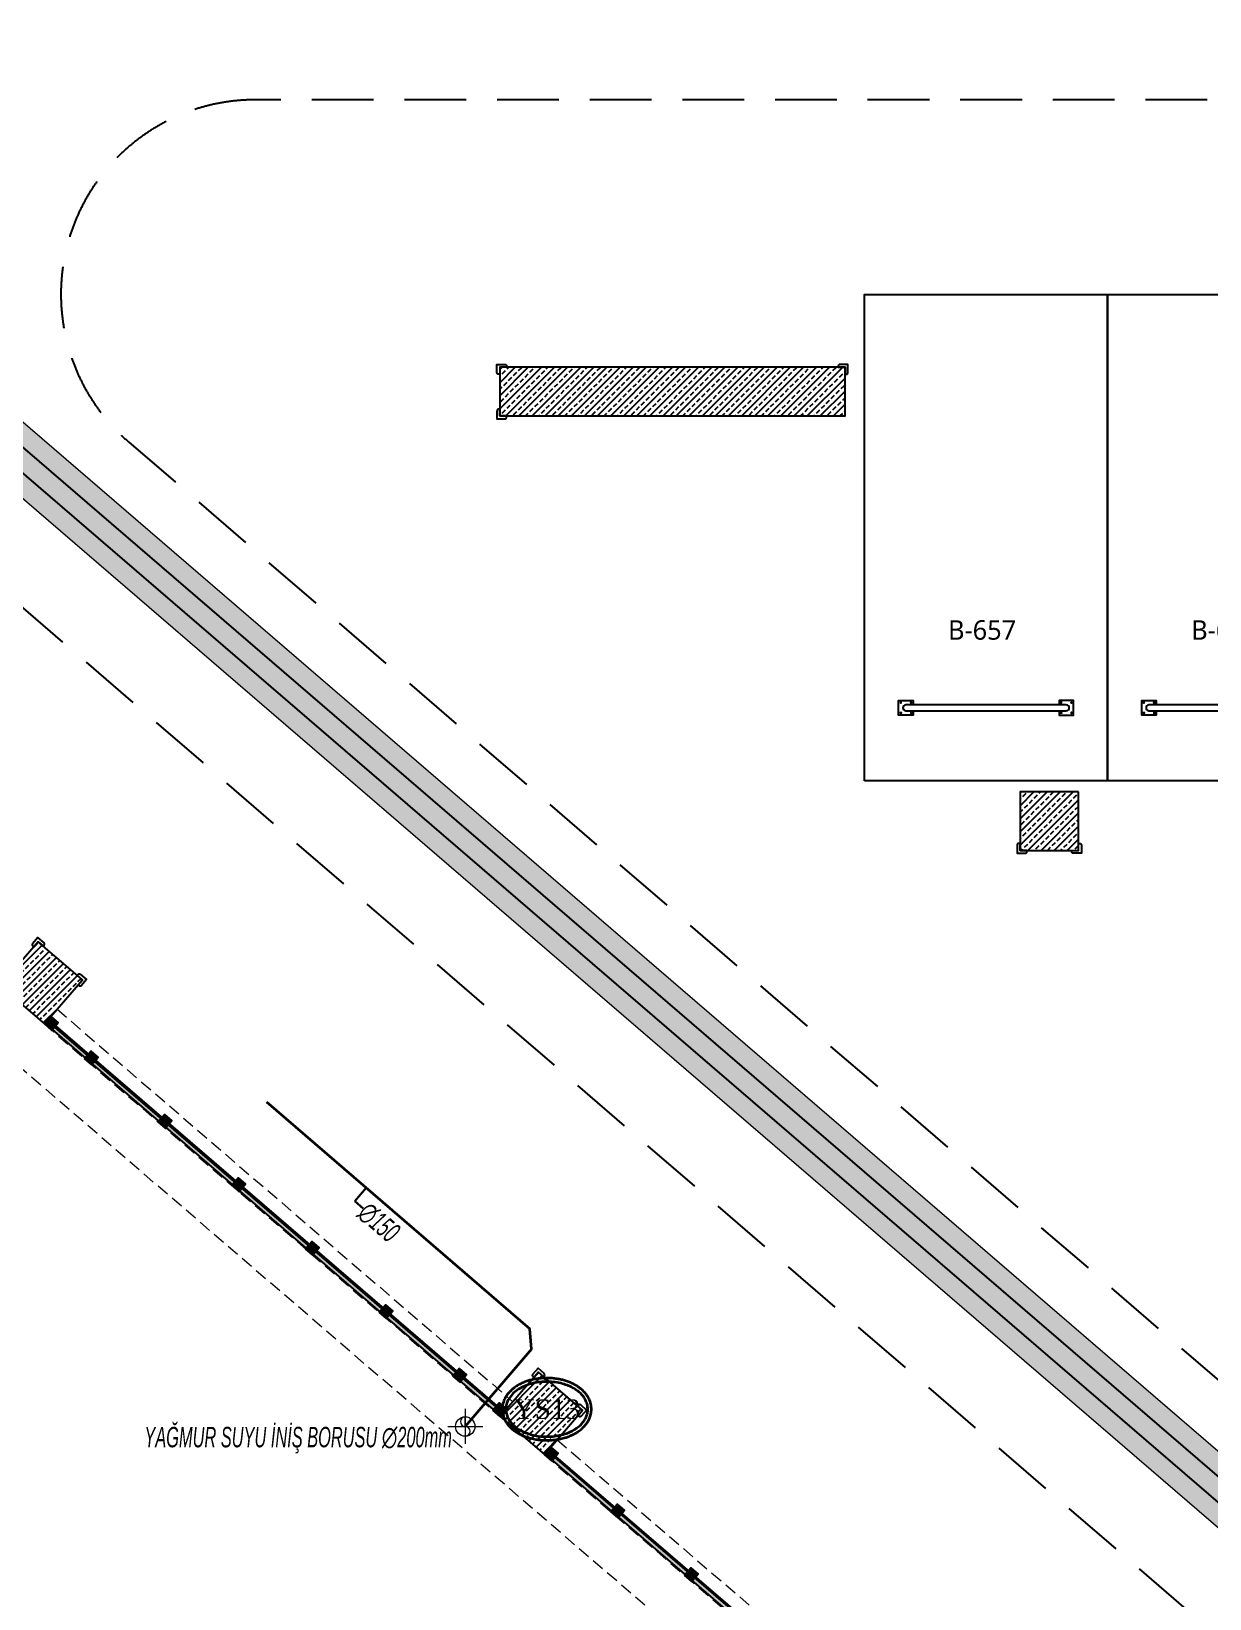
# Model space of a CAD drawing. Header units: millimetres. Extents: x -379292 to 1221486, y 92049 to 447512.
# Drawn here: x 105780 to 117897, y 108412 to 124522 of the extents above; entities that cross this region are included whole.
import ezdxf
from ezdxf.enums import TextEntityAlignment as Align
from ezdxf.lldxf.tags import DXFTag

# ---------------------------------------------------------------- set-up
doc = ezdxf.new("R2010")
doc.units = ezdxf.units.MM
doc.linetypes.add('HIDDEN', pattern=[9.525, 6.35, -3.175])
for name, color, linetype, lineweight in [('0-KRCN-SHT YAĞMURSUYUBORUSU-100', 3, 'PISSU_LINE50', 35), ('0-KRCN-SHT-KOLADI-YAZIYAĞMURSUYU', 4, 'Continuous', 35), ('0-KRCN-SHT-PİSSU-BORU', 220, 'PISSU_LINE50', 40), ('0-KRCN-SHT-YAZI-ÇAP-PİSSU', 41, 'Continuous', 30), ('06_FORMWORK HIDDEN', 252, 'HIDDEN2', 0), ('E_CT_KA', 4, 'Continuous', 9), ('XREF$0$05_RAIN PIPE', 3, 'Continuous', 9)]:
    doc.layers.add(name, color=color, linetype=linetype, lineweight=lineweight)
for name, color, linetype in [('05_HANDRAIL', 153, 'Continuous'), ('05_HATCH CONCRETE', 141, 'Continuous'), ('05_SYMBOL', 2, 'Continuous'), ('202-A-Y-MahalAd', 141, 'Continuous'), ('E_CT_ZA', 6, 'Continuous')]:
    doc.layers.add(name, color=color, linetype=linetype)
doc.styles.add('MUF', font='isocpeur.ttf')
doc.styles.get("Standard").update_dxf_attribs({"font": 'segoeuil.ttf'})
doc.styles.add('YAZI', font='times.ttf')
doc.styles.add('ÇAP-2', font='ARIALNBI.TTF')
tags = doc.linetypes.add('HIDDEN2', pattern=[0.1875, 0.125, -0.0625]).pattern_tags.tags
tags[6:7] = [DXFTag(74, 4), DXFTag(75, 0), DXFTag(340, '0'), DXFTag(46, 0.0), DXFTag(50, 0.0), DXFTag(44, 0.0), DXFTag(45, 0.0)]
tags[4:5] = [DXFTag(74, 4), DXFTag(75, 0), DXFTag(340, '0'), DXFTag(46, 0.0), DXFTag(50, 0.0), DXFTag(44, 0.0), DXFTag(45, 0.0)]
doc.linetypes.add('PISSU_LINE50', pattern='A,50,-10,["C",MUF,S=10,R=0,X=1,Y=-5],0', length=60)
pattern_1 = [(225, (905000, -3e-07), (67.351921, -67.351921), []), (225, (904932.65, -3e-07), (67.351921, -67.351921), [47.625, -23.8125])]

# ---------------------------------------------------------------- blocks, each defined once
blk = doc.blocks.new('202_Vida')
at = {"color": 0, "linetype": 'ByBlock', "ltscale": 0.2}
for points in [[(1, 0), (-1, 0)], [(0, 1), (0, -1)]]:
    blk.add_lwpolyline(points, dxfattribs=at)
at = {"color": 0, "linetype": 'ByBlock'}
for radius in [0.42, 0.23, 0.155]:
    blk.add_circle((0, 0), radius, dxfattribs=at)
blk = doc.blocks.new('202_Stoper')
at = {"color": 0, "linetype": 'ByBlock'}
for points in [[(-750, -30), (-750, -75), (-900, -75), (-900, 75), (-750, 75), (-750, 30)], [(750, -30), (750, -75), (900, -75), (900, 75), (750, 75), (750, 30)]]:
    blk.add_lwpolyline(points, dxfattribs=at)
blk.add_lwpolyline([(825, -30, 1), (825, 30), (-825, 30, 1), (-825, -30)], format="xyb", close=True, dxfattribs=at)
at = {"color": 0, "linetype": 'ByBlock', "yscale": 10, "zscale": 10, "rotation": 180}
for p, xscale in [((-877, 53), -10), ((-772, 53), 10), ((772, 53), -10), ((877, 53), 10)]:
    blk.add_blockref('202_Vida', p, dxfattribs=dict(at, xscale=xscale))
at = {"color": 0, "linetype": 'ByBlock', "yscale": 10, "zscale": 10}
for p, xscale in [((-877, -52), 10), ((-772, -52), -10), ((772, -52), 10), ((877, -52), -10)]:
    blk.add_blockref('202_Vida', p, dxfattribs=dict(at, xscale=xscale))
blk = doc.blocks.new('202_Mahalblok')
at = {"color": 0, "linetype": 'ByBlock', "flags": 128}
blk.add_lwpolyline([(0, 0), (0, 5000), (2500, 5000), (2500, 0)], close=True, dxfattribs=at)
at = {"color": 252}
blk.add_blockref('202_Stoper', (1250, 750), dxfattribs=at)
at = {"color": 0, "linetype": 'ByBlock', "ltscale": 25}
blk.add_attdef('MAHALNO', text='', height=200, dxfattribs=at).set_placement((1209, 1390), align=Align.BOTTOM_CENTER)
blk = doc.blocks.new('202_KorkulukDikme')
at = {"ltscale": 25}
h = blk.add_hatch(color=253, dxfattribs=at)
h.dxf.hatch_style = 1
h.paths.add_polyline_path([(-50, 0), (-50, 100), (50, 100), (50, 0)])
at = {"color": 0, "linetype": 'ByBlock', "ltscale": 25}
blk.add_lwpolyline([(-50, 0), (-50, 100), (50, 100), (50, 0)], close=True, dxfattribs=at)
blk = doc.blocks.new('*U33')
at = {"ltscale": 25}
h = blk.add_hatch(color=253, dxfattribs=at)
h.dxf.hatch_style = 1
h.paths.add_polyline_path([(100, 60), (6085, 60), (6085, 10), (100, 10)])
at = {"color": 0, "linetype": 'ByBlock', "ltscale": 25}
blk.add_lwpolyline([(100, 60), (6085, 60), (6085, 10), (100, 10)], close=True, dxfattribs=at)
blk.add_lwpolyline([(100, 45), (6085, 45)], dxfattribs=at)
at = {"ltscale": 25}
for p in [(50, 0), (592, 0), (1592, 0), (2592, 0), (3592, 0), (4592, 0), (5592, 0), (6135, 0)]:
    blk.add_blockref('202_KorkulukDikme', p, dxfattribs=at)
blk = doc.blocks.new('*U34')
at = {"ltscale": 25}
h = blk.add_hatch(color=253, dxfattribs=at)
h.dxf.hatch_style = 1
h.paths.add_polyline_path([(100, 60), (4795, 60), (4795, 10), (100, 10)])
at = {"color": 0, "linetype": 'ByBlock', "ltscale": 25}
blk.add_lwpolyline([(100, 60), (4795, 60), (4795, 10), (100, 10)], close=True, dxfattribs=at)
blk.add_lwpolyline([(100, 45), (4795, 45)], dxfattribs=at)
at = {"ltscale": 25}
for p in [(50, 0), (948, 0), (1948, 0), (2948, 0), (3948, 0), (4845, 0)]:
    blk.add_blockref('202_KorkulukDikme', p, dxfattribs=at)
blk = doc.blocks.new('bariyer')
at = {"color": 8, "ltscale": 25}
blk.add_lwpolyline([(0, -70), (15, -70, 0.414214), (30, -55), (30, 30), (-55, 30, 0.414214), (-70, 15), (-70, 0), (0, 0)], format="xyb", close=True, dxfattribs=at)
blk = doc.blocks.new('OtoParkBodrumKatMimari')
at = {"layer": '05_HATCH CONCRETE'}
h = blk.add_hatch(dxfattribs=at)
h.set_pattern_fill('ANSI33', color=8, scale=15, angle=180, style=0)
h.set_pattern_definition(pattern_1)
h.paths.add_polyline_path([(62500, 20250), (58950, 20250), (58950, 19750), (62500, 19750)])
h = blk.add_hatch(dxfattribs=at)
h.set_pattern_fill('ANSI33', color=8, scale=15, angle=180, style=0)
h.set_pattern_definition(pattern_1)
h.paths.add_polyline_path([(64900, 15885), (64300, 15885), (64300, 15285), (64900, 15285)])
h = blk.add_hatch(dxfattribs=at)
h.set_pattern_fill('ANSI33', color=8, scale=15, angle=180, style=0)
h.set_pattern_definition(pattern_1)
h.paths.add_polyline_path([(54658, 13955), (54203, 14346), (53812, 13892), (54267, 13500)])
h = blk.add_hatch(dxfattribs=at)
h.set_pattern_fill('ANSI33', color=8, scale=15, angle=180, style=0)
h.set_pattern_definition(pattern_1)
h.paths.add_polyline_path([(59800, 9529), (59346, 9920), (58954, 9465), (59409, 9074)])
at = {"color": 5}
for points in [[(62500, 20250), (58950, 20250), (58950, 19750), (62500, 19750)], [(64900, 15885), (64300, 15885), (64300, 15285), (64900, 15285)], [(54658, 13955), (54203, 14346), (53812, 13892), (54267, 13500)], [(59800, 9529), (59346, 9920), (58954, 9465), (59409, 9074)]]:
    blk.add_lwpolyline(points, close=True, dxfattribs=at)
at = {"layer": '05_SYMBOL', "color": 252, "linetype": 'HIDDEN', "ltscale": 100}
blk.add_lwpolyline([(66008, 7484), (16095, 50445)], dxfattribs=at)
blk.add_lwpolyline([(99562, 23000), (56437, 23000, 0.695543), (55132, 19484), (66750, 9484, 0.179563), (68055, 9000), (90741, 9000, 0.215217), (92240, 9677), (101062, 19677, 0.645796)], format="xyb", close=True, dxfattribs=at)
at = {"layer": '06_FORMWORK HIDDEN', "linetype": 'HIDDEN', "ltscale": 20}
for p, q in [((70114, -800), (4200, 55933)), ((54397, 13652), (59085, 9617)), ((54267, 13500), (58954, 9465)), ((59540, 9226), (63250, 6032)), ((59409, 9074), (63119, 5881))]:
    blk.add_line(p, q, dxfattribs=at)
at = {"layer": '05_HANDRAIL', "rotation": 319.2811306099715}
for name, p in [('*U33', (54267, 13500)), ('*U34', (59409, 9074))]:
    blk.add_blockref(name, p, dxfattribs=at)
at = {"layer": '05_SYMBOL', "color": 8, "xscale": -1}
blk.add_blockref('bariyer', (58950, 20250), dxfattribs=at)
at = {"layer": '05_SYMBOL', "color": 8}
blk.add_blockref('bariyer', (62500, 20250), dxfattribs=at)
for p, rotation in [((58950, 19750), 180), ((64300, 15285), 180), ((54203, 14346), 49.28113061911701), ((59346, 9920), 49.28113061911701)]:
    blk.add_blockref('bariyer', p, dxfattribs=dict(at, rotation=rotation))
at = {"layer": '05_SYMBOL', "color": 8, "xscale": -1}
for p, rotation in [((64900, 15285), 180), ((54658, 13955), 229.2811306152887), ((59800, 9529), 229.2811306152887)]:
    blk.add_blockref('bariyer', p, dxfattribs=dict(at, rotation=rotation))
at = {"layer": '202-A-Y-MahalAd', "color": 8, "ltscale": 25}
for p, values in [((62700, 16000), {'MAHALNO': 'B-657'}), ((65200, 16000), {'MAHALNO': 'B-656'})]:
    blk.add_blockref('202_Mahalblok', p, dxfattribs=at).add_auto_attribs(values)
blk = doc.blocks.new('*U1091')
h = blk.add_hatch()
h.set_pattern_fill('ANSI33', color=0, scale=50, angle=1, style=0)
h.set_pattern_definition([(46, (80887.96, 150), (-228.3904, 220.554), []), (46, (81112.44, 153.92), (-228.3904, 220.554), [158.75, -79.375])])
h.paths.add_polyline_path([(6913, 200), (73975, 200), (73975, 0), (6913, 0)])
at = {"color": 0}
blk.add_lwpolyline([(6913, 200), (73975, 200), (73975, 0), (6913, 0)], close=True, dxfattribs=at)
at = {"ltscale": 25, "flags": 1}
for tag, p in [('YUKSEKLIK', (-229, -149)), ('KALINLIK', (-229, -213))]:
    blk.add_attdef(tag, p, '', height=50, dxfattribs=at)
blk = doc.blocks.new('*U1090')
h = blk.add_hatch()
h.set_pattern_fill('ANSI33', color=0, scale=50, angle=1, style=0)
h.set_pattern_definition([(46, (80525.73, 550), (-228.3904, 220.554), []), (46, (80750.2, 553.92), (-228.3904, 220.554), [158.75, -79.375])])
h.paths.add_polyline_path([(6649, 600), (73877, 600), (73877, 0), (6649, 0)])
at = {"color": 0}
blk.add_lwpolyline([(6649, 600), (73877, 600), (73877, 0), (6649, 0)], close=True, dxfattribs=at)
at = {"ltscale": 25, "flags": 1}
for tag, p in [('YUKSEKLIK', (-229, -149)), ('KALINLIK', (-229, -213))]:
    blk.add_attdef(tag, p, '', height=50, dxfattribs=at)
blk = doc.blocks.new('A$C15ead506')
at = {"layer": 'E_CT_KA', "color": 6, "rotation": 139.2811306090451}
blk.add_blockref('*U1090', (2184, 3520), dxfattribs=at)
at = {"layer": 'E_CT_ZA', "color": 30, "rotation": 139.2811306090451}
blk.add_blockref('*U1091', (2198, 3244), dxfattribs=at)
blk = doc.blocks.new('XREF$0$YIB125')
at = {"layer": 'XREF$0$05_RAIN PIPE'}
for p, q in [((0, 112.5), (0, -112.5)), ((-112.5, 0), (112.5, 0)), ((0, 0), (0, 62.5))]:
    blk.add_line(p, q, dxfattribs=at)
blk.add_circle((0, 0), 62.5, dxfattribs=at)
for centre, start, end in [((0, 31.25), 90, 270), ((0, -31.25), 270, 90)]:
    blk.add_arc(centre, 31.25, start, end, dxfattribs=at)
blk = doc.blocks.new('G$CD1210CBB')
at = {"layer": 'XREF$0$05_RAIN PIPE', "xscale": -0.08000000000000002, "yscale": 0.08000000000000002, "zscale": 0.08000000000000002}
blk.add_blockref('XREF$0$YIB125', (-9, 0), dxfattribs=at)
blk = doc.blocks.new('A$Cbceac246')
at = {"layer": '0-KRCN-SHT YAĞMURSUYUBORUSU-100'}
for p, q in [((-1375, 1240), (-1104, 1006.7)), ((-1102.4, 985.6), (-1104, 1006.7)), ((-1102.4, 985.6), (-1170.6, 906.3))]:
    blk.add_line(p, q, dxfattribs=at)
at = {"layer": '0-KRCN-SHT-KOLADI-YAZIYAĞMURSUYU', "color": 2, "linetype": 'Continuous'}
for points, knots in [([(-1040.8, 924.1), (-1040.8, 923.9), (-1040.8, 923.1), (-1040.9, 921.6), (-1041.2, 920.1), (-1041.5, 918.6), (-1041.8, 917.2), (-1042.4, 915.7), (-1043, 914.2), (-1043.5, 913.1), (-1044.1, 911.9), (-1044.7, 910.9), (-1045.6, 909.5), (-1046.7, 908.1), (-1047.8, 906.8), (-1049.1, 905.5), (-1050.4, 904.2), (-1052, 902.9), (-1053.6, 901.6), (-1055.3, 900.5), (-1057, 899.5), (-1058.7, 898.5), (-1060.4, 897.7), (-1062.2, 896.9), (-1064, 896.1), (-1065.9, 895.4), (-1067.8, 894.8), (-1070.1, 894.2), (-1072.7, 893.6), (-1075.7, 893), (-1078.8, 892.5), (-1081.5, 892.3), (-1084.3, 892.1), (-1087, 892.1), (-1090.1, 892.2), (-1093.2, 892.4), (-1095.6, 892.7), (-1098, 893), (-1100.3, 893.5), (-1103.3, 894.2), (-1105.9, 894.9), (-1108.1, 895.7), (-1109.9, 896.4), (-1111.8, 897.1), (-1113.5, 897.9), (-1115.2, 898.8), (-1116.9, 899.8), (-1118.5, 900.8), (-1120.1, 901.9), (-1121.2, 902.7), (-1122.4, 903.7), (-1123.6, 904.7), (-1125, 906.2), (-1126, 907.3), (-1127, 908.5), (-1127.9, 909.7), (-1128.9, 911.2), (-1129.6, 912.6), (-1130.3, 914), (-1130.9, 915.4), (-1131.5, 917.1), (-1132, 918.8), (-1132.3, 920.4), (-1132.5, 922.1), (-1132.6, 923.8), (-1132.5, 925.2), (-1132.4, 926.6), (-1132.2, 928.2), (-1131.8, 930), (-1131.3, 931.5), (-1130.8, 933), (-1130.2, 934.4), (-1129.4, 935.9), (-1128.6, 937.4), (-1127.8, 938.5), (-1127.1, 939.5), (-1126.3, 940.5), (-1125.1, 941.8), (-1123.8, 943.1), (-1122.3, 944.5), (-1120.6, 945.9), (-1118.9, 947.1), (-1117.1, 948.2), (-1115.2, 949.3), (-1113.3, 950.3), (-1111.3, 951.2), (-1109.2, 952.1), (-1107.1, 952.8), (-1105, 953.5), (-1102.8, 954.1), (-1100.6, 954.6), (-1098.3, 955), (-1096, 955.4), (-1093.7, 955.7), (-1091.4, 955.9), (-1089.1, 956), (-1086.7, 956), (-1084.4, 956), (-1082.1, 955.9), (-1079.8, 955.7), (-1077.5, 955.4), (-1075.2, 955.1), (-1072.9, 954.6), (-1070.7, 954.1), (-1068.5, 953.5), (-1066.4, 952.8), (-1064.3, 952.1), (-1062.4, 951.4), (-1060.6, 950.5), (-1058.7, 949.6), (-1056.8, 948.5), (-1054.8, 947.3), (-1053.4, 946.3), (-1052, 945.3), (-1050.7, 944.2), (-1049.1, 942.7), (-1047.8, 941.3), (-1046.7, 940), (-1045.8, 938.8), (-1044.9, 937.5), (-1044, 936), (-1043.2, 934.4), (-1042.5, 932.8), (-1041.9, 931.1), (-1041.5, 929.7), (-1041.2, 928.3), (-1041, 927.1), (-1040.9, 925.6), (-1040.8, 924.6), (-1040.8, 924.1)], [0, 0, 0, 0, 1.213393, 2.424731, 3.634899, 4.23988, 5.747854, 7.250616, 8.45036, 9.945499, 11.437135, 12.629243, 13.798133, 14.967487, 16.724402, 18.487549, 20.259158, 20.851938, 22.638147, 24.438355, 26.253745, 28.085062, 29.315033, 31.087836, 32.875439, 34.677188, 36.492212, 38.31946, 40.157727, 42.005688, 43.861689, 45.72323, 47.588513, 49.455685, 51.32287, 53.188197, 55.049829, 56.905238, 58.75253, 60.590234, 62.41697, 64.23149, 66.032702, 67.819704, 69.591161, 71.34787, 73.089893, 74.817612, 76.531756, 78.233427, 79.924117, 81.731887, 83.083349, 84.432203, 85.779805, 86.229051, 87.578464, 88.928884, 90.281448, 91.637578, 92.544576, 94.028807, 95.515086, 97.004987, 97.752009, 98.872791, 100.364346, 101.854398, 102.972015, 104.457375, 105.937166, 107.4132, 108.150387, 109.620499, 111.087894, 112.554447, 113.28797, 114.75558, 116.226469, 118.071935, 118.442214, 119.949008, 121.464895, 122.990853, 124.527619, 126.075699, 127.635384, 129.206763, 130.790449, 132.385639, 134.798636, 137.233957, 139.688759, 140.510874, 142.98603, 145.47066, 147.960441, 150.450946, 152.109582, 154.590556, 157.059241, 159.511881, 161.945025, 163.554876, 165.153439, 166.740617, 168.316109, 169.879765, 171.431605, 172.971836, 174.500865, 176.169212, 177.827074, 179.475797, 181.117169, 182.208516, 183.921005, 185.204671, 186.488807, 187.774709, 188.204048, 189.495096, 190.787871, 192.083344, 193.382693, 194.251852, 195.702571, 197.154698, 197.639423, 197.639423, 197.639423, 197.639423]), ([(-1044.6, 924.1), (-1044.6, 922.9), (-1044.7, 921.7), (-1045.3, 918.4), (-1046, 916.4), (-1048, 912.6), (-1049.3, 910.8), (-1052.7, 907.1), (-1054.9, 905.2), (-1060.8, 901.4), (-1064.7, 899.7), (-1073.1, 897.2), (-1077.6, 896.3), (-1086.7, 895.7), (-1091.3, 895.9), (-1100.2, 897.1), (-1104.6, 898.3), (-1112.5, 901.4), (-1116.1, 903.5), (-1120.7, 907.2), (-1122.1, 908.5), (-1124.5, 911.4), (-1125.6, 912.9), (-1127.3, 916.2), (-1127.9, 917.9), (-1128.7, 921.5), (-1128.9, 923.4), (-1128.7, 927), (-1128.3, 928.8), (-1127, 932.7), (-1125.9, 934.7), (-1123.2, 938.4), (-1121.6, 940.1), (-1116.5, 944.5), (-1112.4, 946.8), (-1103.4, 950.3), (-1098.4, 951.4), (-1088.2, 952.5), (-1083, 952.4), (-1072.9, 951), (-1068.1, 949.7), (-1060.6, 946.5), (-1057.8, 944.9), (-1052.8, 941.2), (-1050.6, 939), (-1047.9, 935.4), (-1047.2, 934.1), (-1045.9, 931.4), (-1045.4, 929.9), (-1044.8, 927), (-1044.6, 925.6), (-1044.6, 924.1)], [0, 0, 0, 0, 0.138649, 0.138649, 0.277299, 0.277299, 0.415948, 0.415948, 0.688121, 0.688121, 0.960294, 0.960294, 1.349663, 1.349663, 1.739033, 1.739033, 2.128402, 2.128402, 2.517772, 2.517772, 2.726912, 2.726912, 2.936053, 2.936053, 3.106711, 3.106711, 3.27737, 3.27737, 3.448028, 3.448028, 3.618687, 3.618687, 3.789345, 3.789345, 4.135575, 4.135575, 4.481804, 4.481804, 4.828034, 4.828034, 5.174263, 5.174263, 5.520493, 5.520493, 5.774104, 5.774104, 5.97328, 5.97328, 6.172456, 6.172456, 6.283185, 6.283185, 6.283185, 6.283185])]:
    blk.add_open_spline(points, degree=3, knots=knots, dxfattribs=at)
at = {"layer": '0-KRCN-SHT-YAZI-ÇAP-PİSSU', "linetype": 'Continuous'}
for p in [(-1272.3, 1151.6), (-1272.3, 1151.6), (-1275.7, 1130.5), (-1275.7, 1130.5)]:
    blk.add_line(p, (-1284.2, 1137.8), dxfattribs=at)
at = {"layer": '0-KRCN-SHT-PİSSU-BORU', "xscale": -2, "yscale": 2, "zscale": 2}
blk.add_blockref('G$CD1210CBB', (-1188.6, 906.3), dxfattribs=at)
at = {"layer": '0-KRCN-SHT-KOLADI-YAZIYAĞMURSUYU', "color": 2, "style": 'YAZI'}
blk.add_text('YS13', height=20, dxfattribs=at).set_placement((-1086.6, 924.1), align=Align.MIDDLE)
at = {"layer": '0-KRCN-SHT-KOLADI-YAZIYAĞMURSUYU', "linetype": 'Continuous', "style": 'ÇAP-2', "width": 0.7}
blk.add_text('YAĞMUR SUYU İNİŞ BORUSU ∅200mm', height=21, dxfattribs=at).set_placement((-1500.5, 884.9))
at = {"layer": '0-KRCN-SHT-YAZI-ÇAP-PİSSU', "linetype": 'Continuous', "style": 'ÇAP-2', "width": 0.7}
blk.add_text('∅150', height=21, rotation=319.2811, dxfattribs=at).set_placement((-1275.9, 1131), align=Align.MIDDLE_LEFT)

msp = doc.modelspace()

# ---------------------------------------------------------------- block references
at = {"color": 8}
msp.add_blockref('OtoParkBodrumKatMimari', (51648, 100818.8), dxfattribs=at)

# ---------------------------------------------------------------- next in the draw order: block references
at = {"color": 30, "xscale": 10, "yscale": 10, "zscale": 10}
msp.add_blockref('A$Cbceac246', (121948, 101118.8), dxfattribs=at)
at = {"color": 30}
msp.add_blockref('A$C15ead506', (121948, 101118.8), dxfattribs=at)

doc.saveas('drawing.dxf')
